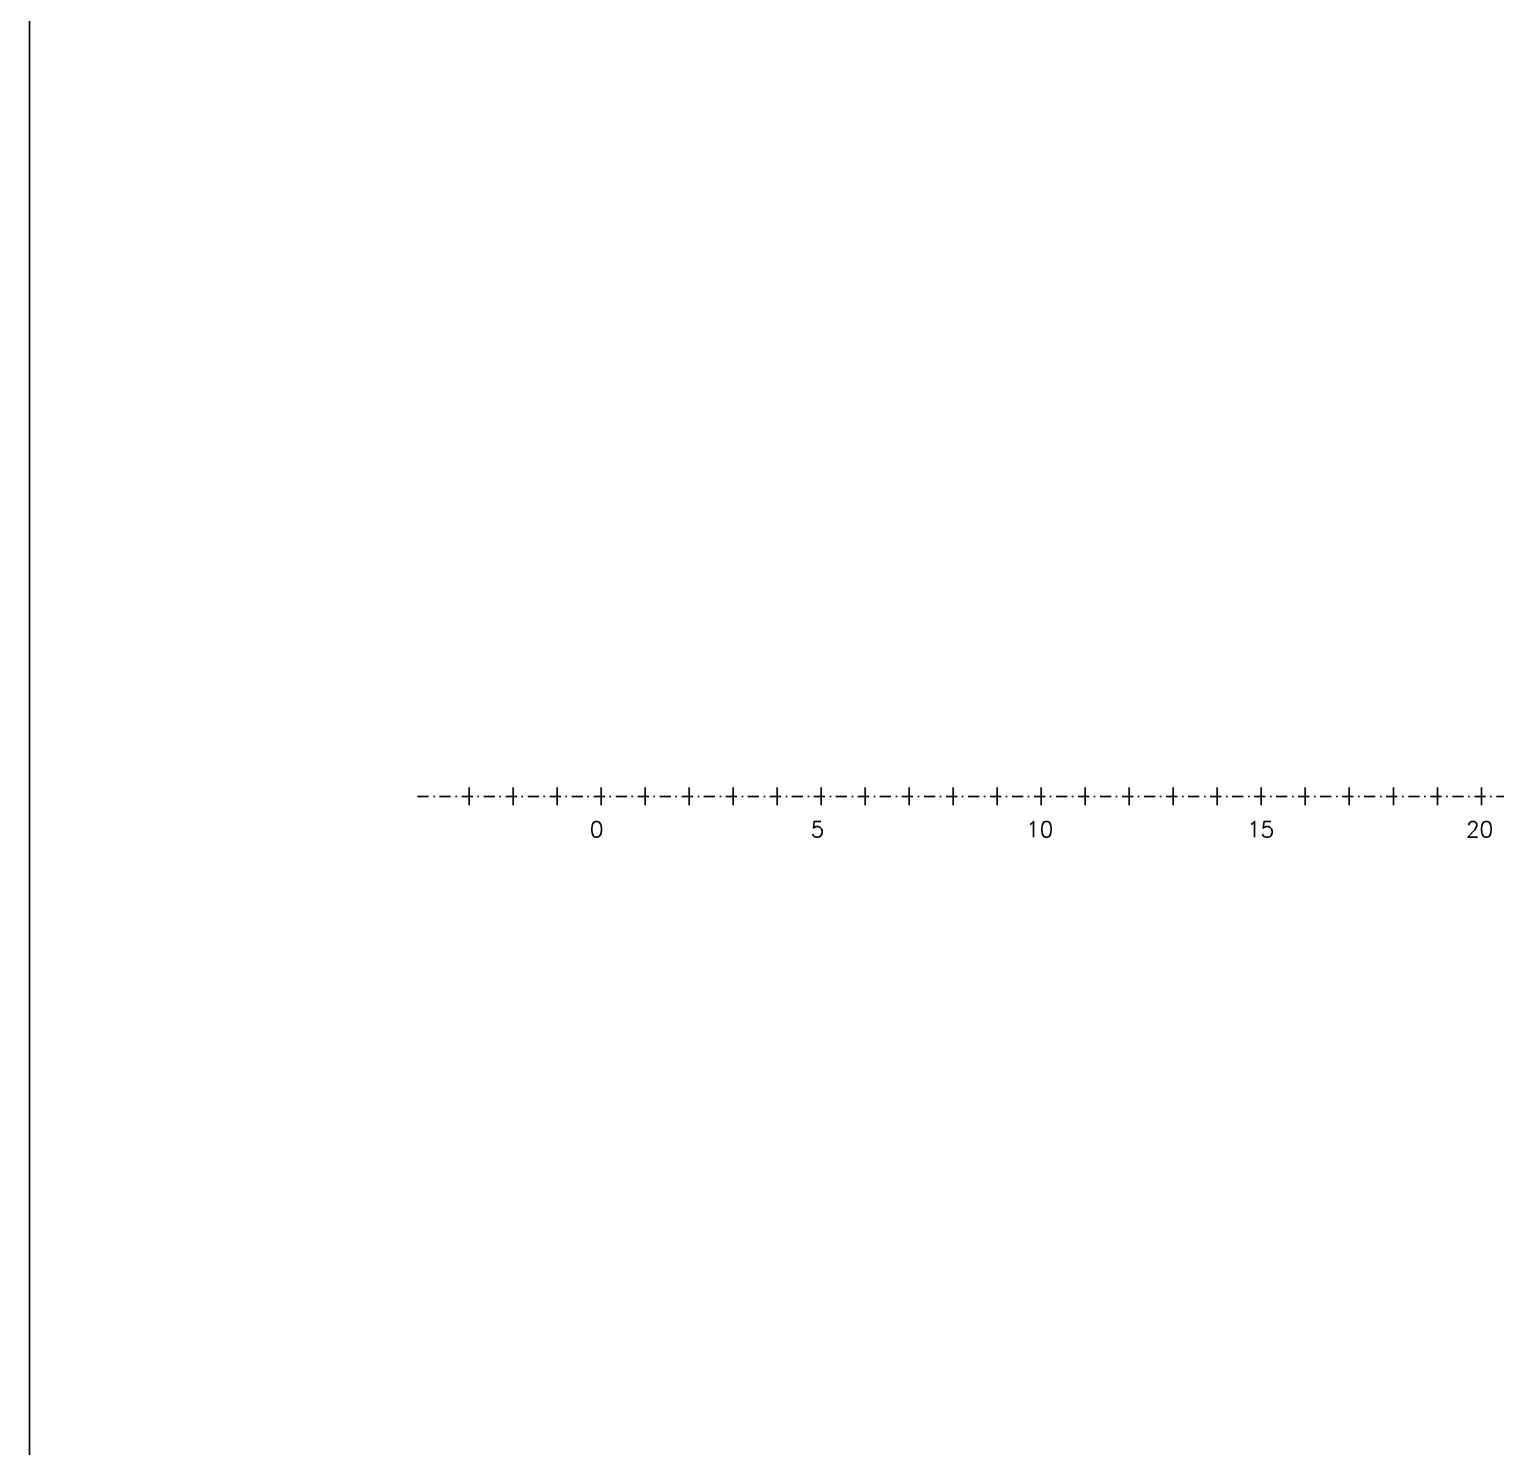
# Model space of a CAD drawing. Header units: millimetres. Extents: x 1084702 to 1166801, y 36632 to 124519.
# Drawn here: x 1085898 to 1102556, y 71172 to 87267 of the extents above; entities that cross this region are included whole.
import ezdxf

# ---------------------------------------------------------------- set-up
doc = ezdxf.new("R2010")
doc.units = ezdxf.units.MM
doc.header["$LTSCALE"] = 250
doc.linetypes.add('DASHDOT', pattern=[1, 0.5, -0.25, 0, -0.25])
doc.layers.get('0').update_dxf_attribs({"color": 255})
doc.layers.add('S0CO1', color=1, linetype='Continuous')
doc.styles.add('18', font='romans', dxfattribs={"height": 180})

# ---------------------------------------------------------------- blocks, each defined once
blk = doc.blocks.new('A$C64097268')
at = {"linetype": 'DASHDOT'}
blk.add_line((-2084, 0), (35129, 0), dxfattribs=at)
for p, q in [((-1500, -100), (-1500, 100)), ((-1000, -100), (-1000, 100)), ((-500, -100), (-500, 100)), ((0, -100), (0, 100)), ((500, -100), (500, 100)), ((1000, -100), (1000, 100)), ((1500, -100), (1500, 100)), ((2000, -100), (2000, 100)), ((2500, -100), (2500, 100)), ((3000, -100), (3000, 100)), ((3500, -100), (3500, 100)), ((4000, -100), (4000, 100)), ((4500, -100), (4500, 100)), ((5000, -100), (5000, 100)), ((5500, -100), (5500, 100)), ((6000, -100), (6000, 100)), ((6500, -100), (6500, 100)), ((7000, -100), (7000, 100)), ((7500, -100), (7500, 100)), ((8000, -100), (8000, 100)), ((8500, -100), (8500, 100)), ((9000, -100), (9000, 100)), ((9500, -100), (9500, 100)), ((10000, -100), (10000, 100))]:
    blk.add_line(p, q)
at = {"style": '18'}
for s, p in [('0', (-128, -464)), ('5', (2382, -464)), ('10', (4828, -464)), ('15', (7338, -464)), ('20', (9825, -464))]:
    blk.add_text(s, height=180, dxfattribs=at).set_placement(p)

msp = doc.modelspace()

# ---------------------------------------------------------------- linework, layer by layer
at = {"layer": 'S0CO1', "color": 6}
msp.add_line((1085898, 122351), (1085898, 38000), dxfattribs=at)

# ---------------------------------------------------------------- block references
msp.add_blockref('A$C64097268', (1092393, 78557))

doc.saveas('drawing.dxf')
